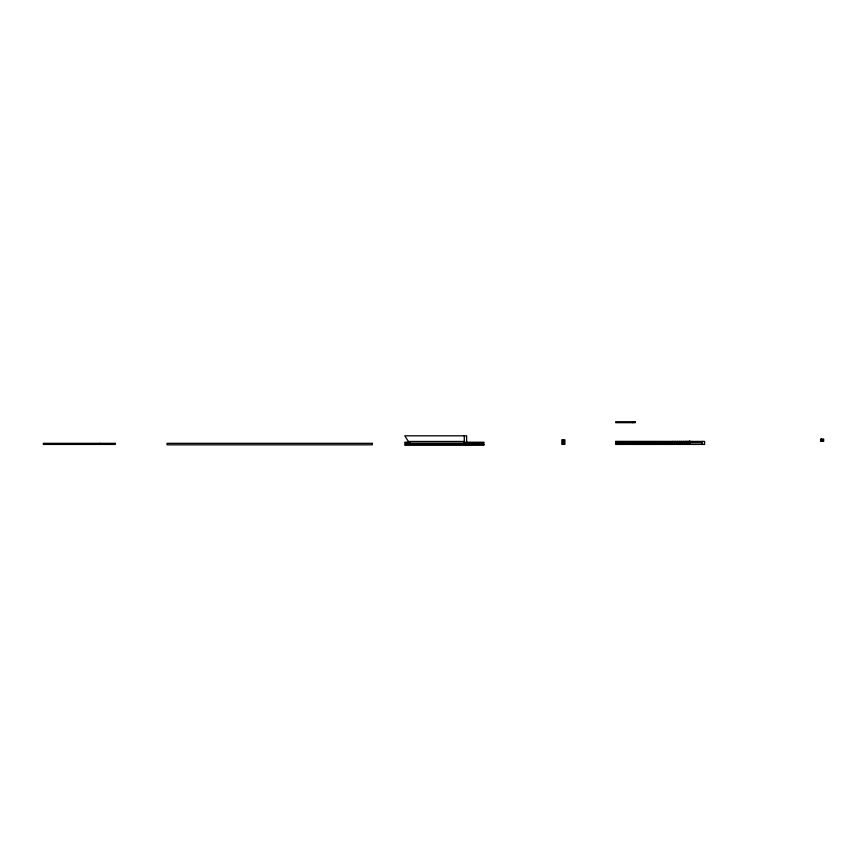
<?xml version="1.0" encoding="UTF-8"?>
<svg xmlns="http://www.w3.org/2000/svg" width="867" height="867" viewBox="0 0 867 867"><rect width="100%" height="100%" fill="white"/><g stroke="black" fill="none" stroke-linecap="round" stroke-linejoin="round"><path stroke-width="1.3" d="M408.39 441.476L464.3 441.476M410.199 442.235L404.791 442.235L404.791 443.178L483.949 443.178L483.949 442.235L465.546 442.235M688.951 442.712L702.27 442.712M409.473 443.178L404.791 435.819L466.619 435.819L466.619 443.178M702.27 441.411L702.27 444.413M690.175 441.368L690.175 442.343L615.603 442.343L615.603 441.368L704.589 441.411L704.589 444.413L615.603 444.413L615.603 443.438L690.175 443.438L690.175 444.413M690.024 441.368L690.024 442.343M690.024 443.438L690.024 444.413M689.839 441.368L689.839 442.343M689.839 443.438L689.839 444.413M689.59 441.368L689.59 442.343M689.59 443.438L689.59 444.413M689.319 441.368L689.319 442.343M688.886 441.368L688.886 444.413M687.899 441.368L687.899 442.343M687.899 443.438L687.899 444.413M686.664 441.368L686.664 442.343M686.664 443.438L686.664 444.413M685.19 441.368L685.19 442.343M685.19 443.438L685.19 444.413M683.499 441.368L683.499 442.343M683.499 443.438L683.499 444.413M681.625 441.368L681.625 442.343M681.625 443.438L681.625 444.413M679.587 441.368L679.587 442.343M679.587 443.438L679.587 444.413M677.42 441.368L677.42 442.343M677.42 443.438L677.42 444.413M675.144 441.368L675.144 442.343M675.144 443.438L675.144 444.413M673.431 442.343L673.431 443.438M672.814 441.368L672.814 444.413M632.682 421.72L632.682 422.695M616.903 442.343L616.903 443.438M480.351 443.178L480.351 444.348M466.966 442.235L466.966 443.178M466.966 444.348L466.966 445.28M464.918 443.178L464.918 444.348M464.3 435.819L464.3 443.178M408.39 443.178L408.39 444.348M99.878 443.33L99.878 444.413M635.359 421.72L615.711 421.72L615.711 422.695L635.359 422.695L635.359 421.72M821.58 438.984L820.605 438.984L820.605 441.368L823.65 441.368L823.65 438.984L822.675 438.984L822.675 440.284L821.58 440.284L821.58 438.984M562.835 439.732L561.859 439.732L561.859 444.413L564.894 444.413L564.894 439.732L563.918 439.732L563.918 443.33L562.835 443.33L562.835 439.732M115.311 443.33L43.35 443.33L43.35 444.413L115.311 444.413L115.311 443.33M372.268 443.33L167.071 443.33L167.071 444.825L372.268 444.825L372.268 443.33M483.949 444.348L404.791 444.348L404.791 445.28L483.949 445.28L483.949 444.348"/></g></svg>
